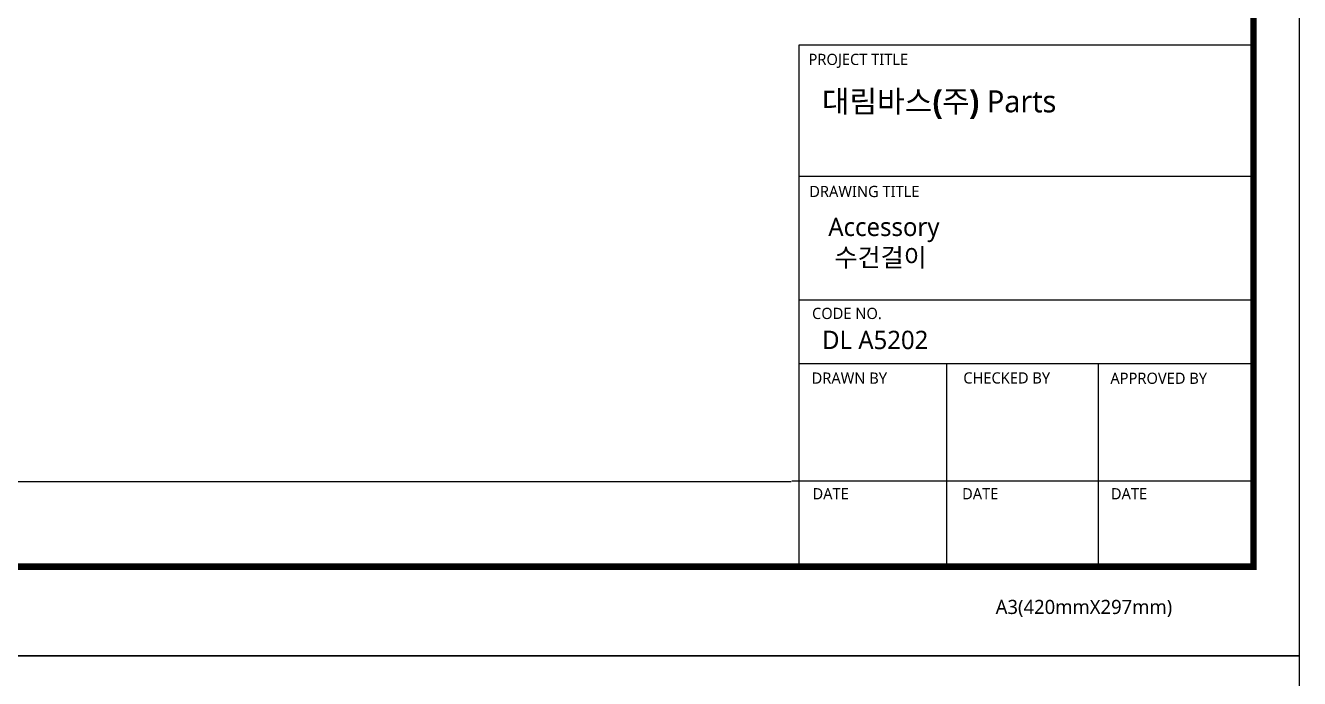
# Model space of a CAD drawing. Extents: x 16296677952 to 16296679688, y -37409618576 to -37409617304.
# Drawn here: x 16296679022.7 to 16296679314.3, y -37409617902 to -37409617752.5 of the extents above; entities that cross this region are included whole.
import ezdxf

# ---------------------------------------------------------------- set-up
doc = ezdxf.new("R2010")
doc.units = 0
doc.header["$LTSCALE"] = 10
doc.header["$MEASUREMENT"] = 0
doc.layers.get('0').update_dxf_attribs({"linetype": 'CONTINUOUS'})
doc.styles.add('Daelim Dimension', font='')
doc.styles.get('Daelim Dimension').set_extended_font_data('NanumGothic')

msp = doc.modelspace()

# ---------------------------------------------------------------- linework, layer by layer
at = {"color": 5, "ltscale": 40}
for p, q in [((16296679303.77651, -37409617757.016251), (16296679199.733419, -37409617757.016251)), ((16296679303.77651, -37409617787.089256), (16296679199.733419, -37409617787.089256)), ((16296679303.77651, -37409617787.089256), (16296679199.733419, -37409617787.089256)), ((16296679303.77651, -37409617815.378937), (16296679199.733419, -37409617815.378937)), ((16296679303.77651, -37409617815.378937), (16296679199.733419, -37409617815.378937)), ((16296679303.77651, -37409617829.969597), (16296679199.733419, -37409617829.969597)), ((16296679303.77651, -37409617829.969597), (16296679199.733419, -37409617829.969597)), ((16296679233.527519, -37409617829.969597), (16296679233.527519, -37409617876.41658)), ((16296679268.21006, -37409617829.969597), (16296679268.21006, -37409617876.41658)), ((16296679303.77651, -37409617856.80024), (16296679198.088869, -37409617856.80024)), ((16296679303.77651, -37409617856.80024), (16296679200.54402, -37409617856.80024)), ((16296679303.77651, -37409617876.41658), (16296679214.6113, -37409617876.41658))]:
    msp.add_line(p, q, dxfattribs=at)
at = {"color": 5, "ltscale": 0.5}
msp.add_line((16296679199.733419, -37409617757.016251), (16296679199.733419, -37409617877.045921), dxfattribs=at)
at = {"color": 5}
msp.add_line((16296678673.7764, -37409617856.874649), (16296679197.96368, -37409617856.874649), dxfattribs=at)
at = {"ltscale": 0.5}
for points in [[(16296678663.308201, -37409617896.841537), (16296679314.308201, -37409617896.841537), (16296679314.308201, -37409617419.841537), (16296678663.308201, -37409617419.841537)], [(16296678663.308201, -37409618373.841537), (16296679314.308201, -37409618373.841537), (16296679314.308201, -37409617896.841537), (16296678663.308201, -37409617896.841537)]]:
    msp.add_lwpolyline(points, close=True, dxfattribs=at)
at = {"color": 5, "linetype": 'ByBlock', "lineweight": 200, "const_width": 1.5}
msp.add_lwpolyline([(16296678673.7764, -37409617876.416817), (16296679303.7764, -37409617876.416817), (16296679303.7764, -37409617430.916817), (16296678673.7764, -37409617430.916817)], close=True, dxfattribs=at)

# ---------------------------------------------------------------- texts
at = {"color": 5, "ltscale": 40, "style": 'Daelim Dimension'}
for s, height, p in [('PROJECT TITLE', 2.56901127, (16296679201.93598, -37409617761.544731)), ('DRAWING TITLE', 2.56901127, (16296679202.100679, -37409617791.780617)), ('CODE NO.', 2.5690113, (16296679202.744921, -37409617819.702599)), ('DRAWN BY', 2.5690113, (16296679202.64418, -37409617834.510986)), ('CHECKED BY', 2.5690113, (16296679237.354349, -37409617834.465431)), ('APPROVED BY', 2.56901127, (16296679271.01774, -37409617834.548424)), ('DATE', 2.5690113, (16296679202.844839, -37409617860.988991)), ('DATE', 2.5690113, (16296679237.081169, -37409617860.988991)), ('DATE', 2.5690113, (16296679271.13587, -37409617860.988991)), ('A3(420mmX297mm)', 3.24237133, (16296679244.761459, -37409617887.232529))]:
    msp.add_text(s, height=height, dxfattribs=at).set_placement(p)
at = {"attachment_point": 1, "style": 'Daelim Dimension'}
for s, insert, char_height, width in [('{\\fPretendard Variable SemiBold|b0|i0|c129|p2;\\C7;대림바스(주)} Parts', (16296679204.99169, -37409617767.34655), 5.03600079, 80.93992813), (' Accessory\\P  수건걸이', (16296679205.036119, -37409617796.492996), 4.2041236, 70.7511006), ('DL A5202', (16296679205.036119, -37409617822.384407), 4.2041236, 70.7511006)]:
    msp.add_mtext(s, dxfattribs=dict(at, insert=insert, char_height=char_height, width=width))

doc.saveas('drawing.dxf')
